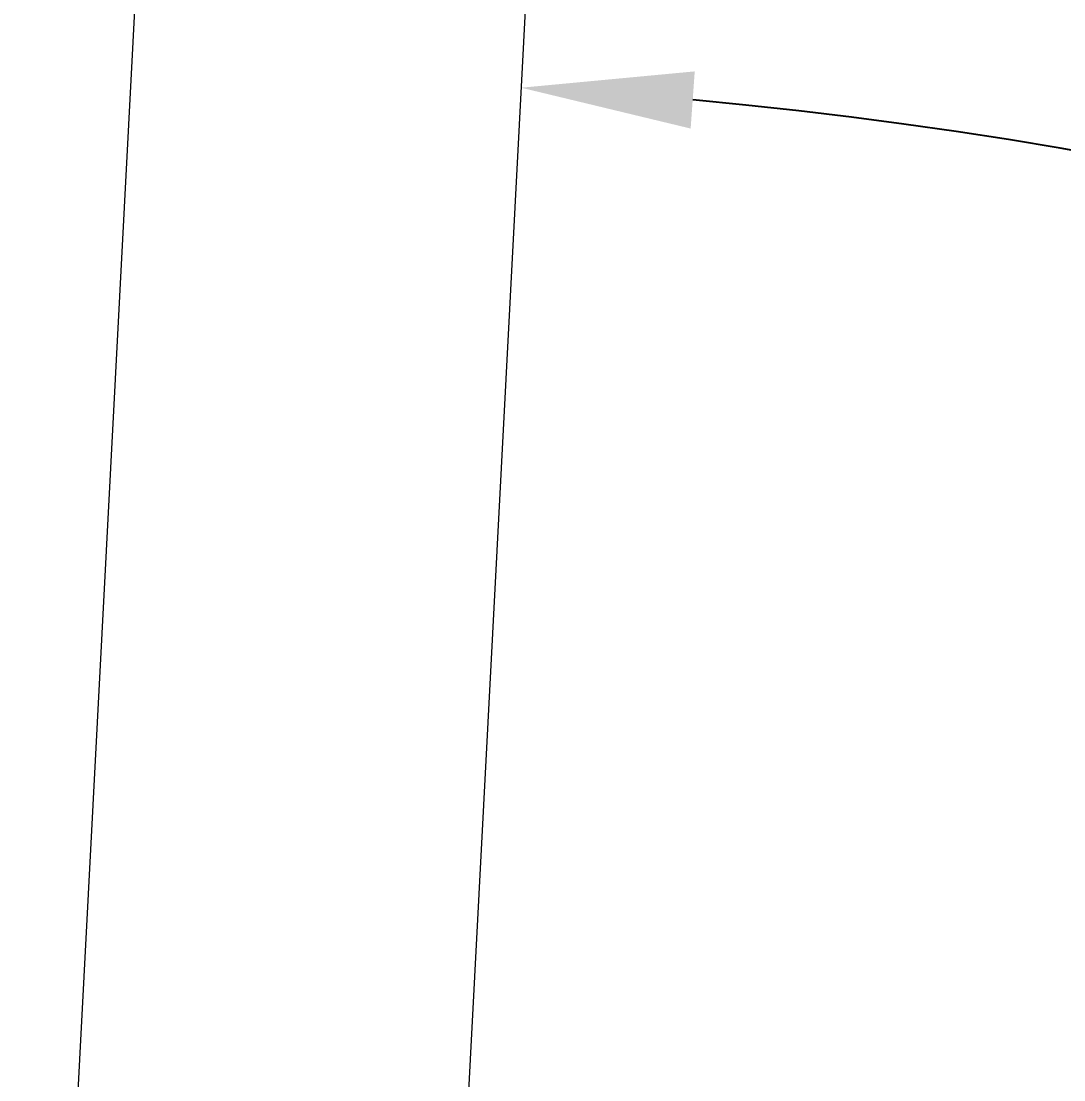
# Model space of a CAD drawing. Header units: inches. Extents: x 214 to 477, y -11 to 187.
# Drawn here: x 349.12 to 355.19, y 109.91 to 116.07 of the extents above; entities that cross this region are included whole.
import ezdxf

# ---------------------------------------------------------------- set-up
doc = ezdxf.new("R2010")
doc.units = ezdxf.units.IN
doc.layers.add('ZANO_R', color=7, linetype='Continuous', lineweight=0)
doc.layers.add('ZANO_W', color=1, linetype='Continuous', lineweight=0)
doc.styles.get("Standard").update_dxf_attribs({"font": 'arial.ttf'})
doc.dimstyles.new('amerykanie', dxfattribs={"dimtxt": 50, "dimasz": 50, "dimexe": 0.5, "dimexo": 0.5, "dimgap": 1, "dimtad": 1, "dimdec": 0, "dimzin": 0, "dimlunit": 5, "dimtxsty": 'Standard', "dimcen": 0.09, "dimclrd": 1, "dimclre": 1, "dimclrt": 1, "dimazin": 0, "dimtfac": 1, "dimtdec": 0, "dimtmove": 0, "dimatfit": 3, "dimfxl": 1, "dimtzin": 0, "dimarcsym": 1})

# ---------------------------------------------------------------- blocks, each defined once
blk = doc.blocks.new('*D360')
at = {"layer": 'ZANO_W', "color": 1, "lineweight": -2}
blk.add_arc((350.652, 89.3633), 26.3526, 2.17433, 84.82567, dxfattribs=at)
at = {"layer": 'ZANO_W', "color": 1}
for points in [[(353.0405, 115.7748), (353.0167, 115.4423), (352.0312, 115.6798)], [(376.8189, 90.36), (377.1522, 90.3663), (377.0046, 89.3633)]]:
    blk.add_solid(points, dxfattribs=at)
at = {"layer": 'ZANO_W', "color": 1, "insert": (371.0443, 108.715), "char_height": 2.4375, "attachment_point": 5, "rotation": 313.5}
blk.add_mtext("87%%d0'", dxfattribs=at)

msp = doc.modelspace()

# ---------------------------------------------------------------- linework, layer by layer
at = {"layer": 'ZANO_R'}
for p, q in [((355.00142, 172.35586), (350.67137, 89.73358)), ((349.12349, 103.52136), (349.94679, 119.24786))]:
    msp.add_line(p, q, dxfattribs=at)

# ---------------------------------------------------------------- dimensions: what is measured, and where the dimension line sits
at = {"layer": 'ZANO_W'}
dim = msp.add_angular_dim_2l(base=(373.70046, 102.13931), line1=((355.00142, 172.35586), (350.67137, 89.73358)), line2=((384.31696, 89.36332), (359.11995, 89.36332)), dimstyle='amerykanie', override={"dimtxt": 2.4375, "dimasz": 1, "dimgap": 0.5, "dimdec": 4, "dimaunit": 1, "dimadec": 1, "dimtdec": 4, "dimtmove": 1, "dimfrac": 2}, dxfattribs=at)
dim.commit()
dim.dimension.update_dxf_attribs({"geometry": '*D360', "text_midpoint": (371.04435, 108.71497)})

doc.saveas('drawing.dxf')
